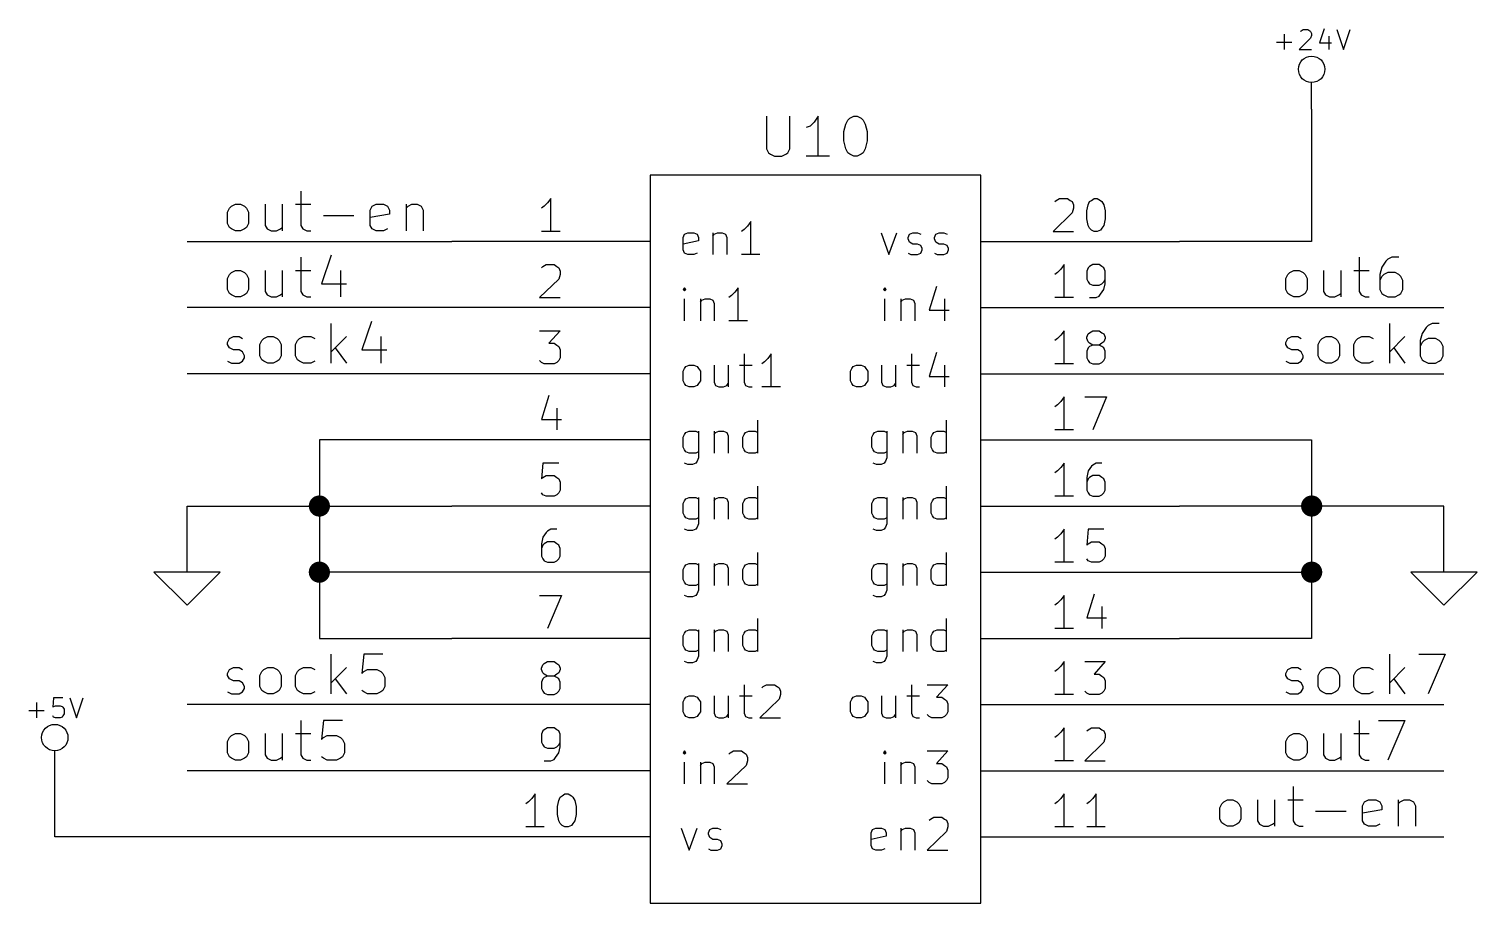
# Model space of a CAD drawing. Extents: x 4000 to 326700, y 4000 to 230000.
# Drawn here: x 177610 to 199500, y 94000 to 107210 of the extents above; entities that cross this region are included whole.
import ezdxf

# ---------------------------------------------------------------- set-up
doc = ezdxf.new("R2010")
doc.units = 0
for name, color, linetype in [('BLACK', 1, 'CONTINUOUS'), ('CYAN', 4, 'CONTINUOUS'), ('GREEN', 3, 'CONTINUOUS'), ('RED', 5, 'CONTINUOUS')]:
    doc.layers.add(name, color=color, linetype=linetype)

msp = doc.modelspace()

# ---------------------------------------------------------------- linework, layer by layer
at = {"layer": 'BLACK'}
for p, q in [((181720, 104760), (181720, 104240)), ((180610, 104440), (180640, 104500)), ((180610, 104270), (180610, 104440)), ((180640, 104500), (180670, 104530)), ((180670, 104530), (180730, 104560)), ((180730, 104560), (180810, 104560)), ((180810, 104560), (180870, 104530)), ((180870, 104530), (180900, 104500)), ((180900, 104500), (180930, 104440)), ((180930, 104440), (180930, 104270)), ((181180, 104560), (181180, 104240)), ((181440, 104560), (181440, 104160)), ((181640, 104560), (181870, 104560)), ((182770, 104470), (182800, 104530)), ((182770, 104240), (182770, 104470)), ((182800, 104530), (182860, 104560)), ((182860, 104560), (182970, 104560)), ((182970, 104560), (183030, 104530)), ((183030, 104530), (183060, 104470)), ((183060, 104470), (183060, 104410)), ((183310, 104560), (183310, 104160)), ((183310, 104500), (183340, 104530)), ((183340, 104530), (183400, 104560)), ((183400, 104560), (183480, 104560)), ((183480, 104560), (183540, 104530)), ((183540, 104530), (183570, 104470)), ((183570, 104470), (183570, 104160)), ((180640, 104210), (180610, 104270)), ((180670, 104190), (180640, 104210)), ((180900, 104210), (180870, 104190)), ((180930, 104270), (180900, 104210)), ((181180, 104240), (181210, 104190)), ((181410, 104190), (181440, 104210)), ((181720, 104240), (181750, 104190)), ((182060, 104390), (182520, 104390)), ((183060, 104410), (182770, 104360)), ((182800, 104190), (182770, 104240)), ((180730, 104160), (180670, 104190)), ((180810, 104160), (180730, 104160)), ((180870, 104190), (180810, 104160)), ((181210, 104190), (181270, 104160)), ((181270, 104160), (181350, 104160)), ((181350, 104160), (181410, 104190)), ((181750, 104190), (181810, 104160)), ((181810, 104160), (181870, 104160)), ((182860, 104160), (182800, 104190)), ((182970, 104160), (182860, 104160)), ((183030, 104190), (182970, 104160)), ((181720, 103760), (181720, 103240)), ((182180, 103790), (182030, 103360)), ((197720, 103760), (197720, 103240)), ((198210, 103760), (198150, 103730)), ((198320, 103760), (198210, 103760)), ((180670, 103530), (180730, 103560)), ((180730, 103560), (180810, 103560)), ((180810, 103560), (180870, 103530)), ((181180, 103560), (181180, 103240)), ((181440, 103560), (181440, 103160)), ((181640, 103560), (181870, 103560)), ((182320, 103560), (182320, 103160)), ((196670, 103530), (196730, 103560)), ((196730, 103560), (196810, 103560)), ((196810, 103560), (196870, 103530)), ((197180, 103560), (197180, 103240)), ((197440, 103560), (197440, 103160)), ((197640, 103560), (197870, 103560)), ((198060, 103610), (198030, 103500)), ((198120, 103700), (198060, 103610)), ((198150, 103730), (198120, 103700)), ((180610, 103440), (180640, 103500)), ((180610, 103270), (180610, 103440)), ((180640, 103500), (180670, 103530)), ((180870, 103530), (180900, 103500)), ((180900, 103500), (180930, 103440)), ((180930, 103440), (180930, 103270)), ((182030, 103360), (182410, 103360)), ((196610, 103440), (196640, 103500)), ((196610, 103270), (196610, 103440)), ((196640, 103500), (196670, 103530)), ((196870, 103530), (196900, 103500)), ((196900, 103500), (196930, 103440)), ((196930, 103440), (196930, 103270)), ((198030, 103500), (198030, 103270)), ((198060, 103470), (198030, 103410)), ((198090, 103500), (198060, 103470)), ((198150, 103530), (198090, 103500)), ((198260, 103530), (198150, 103530)), ((198320, 103500), (198260, 103530)), ((198350, 103470), (198320, 103500)), ((198380, 103410), (198350, 103470)), ((198380, 103270), (198380, 103410)), ((180640, 103210), (180610, 103270)), ((180670, 103190), (180640, 103210)), ((180730, 103160), (180670, 103190)), ((180810, 103160), (180730, 103160)), ((180870, 103190), (180810, 103160)), ((180900, 103210), (180870, 103190)), ((180930, 103270), (180900, 103210)), ((181180, 103240), (181210, 103190)), ((181210, 103190), (181270, 103160)), ((181270, 103160), (181350, 103160)), ((181350, 103160), (181410, 103190)), ((181410, 103190), (181440, 103210)), ((181720, 103240), (181750, 103190)), ((181750, 103190), (181810, 103160)), ((181810, 103160), (181870, 103160)), ((196640, 103210), (196610, 103270)), ((196670, 103190), (196640, 103210)), ((196730, 103160), (196670, 103190)), ((196810, 103160), (196730, 103160)), ((196870, 103190), (196810, 103160)), ((196900, 103210), (196870, 103190)), ((196930, 103270), (196900, 103210)), ((197180, 103240), (197210, 103190)), ((197210, 103190), (197270, 103160)), ((197270, 103160), (197350, 103160)), ((197350, 103160), (197410, 103190)), ((197410, 103190), (197440, 103210)), ((197720, 103240), (197750, 103190)), ((197750, 103190), (197810, 103160)), ((197810, 103160), (197870, 103160)), ((198030, 103270), (198060, 103210)), ((198060, 103210), (198090, 103190)), ((198090, 103190), (198150, 103160)), ((198150, 103160), (198260, 103160)), ((198260, 103160), (198320, 103190)), ((198320, 103190), (198350, 103210)), ((198350, 103210), (198380, 103270)), ((182180, 102160), (182180, 102760)), ((182790, 102790), (182640, 102360)), ((198180, 102160), (198180, 102760)), ((198730, 102700), (198670, 102610)), ((198760, 102730), (198730, 102700)), ((198820, 102760), (198760, 102730)), ((198930, 102760), (198820, 102760)), ((180610, 102470), (180640, 102530)), ((180610, 102440), (180610, 102470)), ((180640, 102530), (180700, 102560)), ((180700, 102560), (180790, 102560)), ((180790, 102560), (180840, 102530)), ((181100, 102440), (181130, 102500)), ((181130, 102500), (181160, 102530)), ((181160, 102530), (181220, 102560)), ((181220, 102560), (181300, 102560)), ((181300, 102560), (181360, 102530)), ((181360, 102530), (181390, 102500)), ((181390, 102500), (181420, 102440)), ((181640, 102440), (181670, 102500)), ((181670, 102500), (181700, 102530)), ((181700, 102530), (181760, 102560)), ((181760, 102560), (181870, 102560)), ((181870, 102560), (181930, 102530)), ((182410, 102560), (182180, 102330)), ((182930, 102560), (182930, 102160)), ((196610, 102470), (196640, 102530)), ((196610, 102440), (196610, 102470)), ((196640, 102530), (196700, 102560)), ((196700, 102560), (196790, 102560)), ((196790, 102560), (196840, 102530)), ((197100, 102440), (197130, 102500)), ((197130, 102500), (197160, 102530)), ((197160, 102530), (197220, 102560)), ((197220, 102560), (197300, 102560)), ((197300, 102560), (197360, 102530)), ((197360, 102530), (197390, 102500)), ((197390, 102500), (197420, 102440)), ((197640, 102440), (197670, 102500)), ((197670, 102500), (197700, 102530)), ((197700, 102530), (197760, 102560)), ((197760, 102560), (197870, 102560)), ((197870, 102560), (197930, 102530)), ((198410, 102560), (198180, 102330)), ((198670, 102610), (198640, 102500)), ((198640, 102500), (198640, 102270)), ((198670, 102470), (198640, 102410)), ((198700, 102500), (198670, 102470)), ((198760, 102530), (198700, 102500)), ((198870, 102530), (198760, 102530)), ((198930, 102500), (198870, 102530)), ((198960, 102470), (198930, 102500)), ((198990, 102410), (198960, 102470)), ((180640, 102390), (180610, 102440)), ((180700, 102360), (180640, 102390)), ((180790, 102360), (180700, 102360)), ((180840, 102330), (180790, 102360)), ((180870, 102270), (180840, 102330)), ((180840, 102190), (180870, 102240)), ((180870, 102240), (180870, 102270)), ((181100, 102270), (181100, 102440)), ((181130, 102210), (181100, 102270)), ((181420, 102270), (181390, 102210)), ((181420, 102440), (181420, 102270)), ((181640, 102270), (181640, 102440)), ((181670, 102210), (181640, 102270)), ((182240, 102390), (182410, 102160)), ((182640, 102360), (183020, 102360)), ((196640, 102390), (196610, 102440)), ((196700, 102360), (196640, 102390)), ((196790, 102360), (196700, 102360)), ((196840, 102330), (196790, 102360)), ((196870, 102270), (196840, 102330)), ((196840, 102190), (196870, 102240)), ((196870, 102240), (196870, 102270)), ((197100, 102270), (197100, 102440)), ((197130, 102210), (197100, 102270)), ((197420, 102270), (197390, 102210)), ((197420, 102440), (197420, 102270)), ((197640, 102270), (197640, 102440)), ((197670, 102210), (197640, 102270)), ((198240, 102390), (198410, 102160)), ((198640, 102270), (198670, 102210)), ((198960, 102210), (198990, 102270)), ((198990, 102270), (198990, 102410)), ((180610, 102190), (180670, 102160)), ((180670, 102160), (180790, 102160)), ((180790, 102160), (180840, 102190)), ((181160, 102190), (181130, 102210)), ((181220, 102160), (181160, 102190)), ((181300, 102160), (181220, 102160)), ((181360, 102190), (181300, 102160)), ((181390, 102210), (181360, 102190)), ((181700, 102190), (181670, 102210)), ((181760, 102160), (181700, 102190)), ((181870, 102160), (181760, 102160)), ((181930, 102190), (181870, 102160)), ((196610, 102190), (196670, 102160)), ((196670, 102160), (196790, 102160)), ((196790, 102160), (196840, 102190)), ((197160, 102190), (197130, 102210)), ((197220, 102160), (197160, 102190)), ((197300, 102160), (197220, 102160)), ((197360, 102190), (197300, 102160)), ((197390, 102210), (197360, 102190)), ((197700, 102190), (197670, 102210)), ((197760, 102160), (197700, 102190)), ((197870, 102160), (197760, 102160)), ((197930, 102190), (197870, 102160)), ((198670, 102210), (198700, 102190)), ((198700, 102190), (198760, 102160)), ((198760, 102160), (198870, 102160)), ((198870, 102160), (198930, 102190)), ((198930, 102190), (198960, 102210)), ((182180, 97160), (182180, 97760)), ((182670, 97760), (182640, 97470)), ((182960, 97760), (182670, 97760)), ((198180, 97160), (198180, 97760)), ((198620, 97760), (199020, 97760)), ((199020, 97760), (198760, 97160)), ((180610, 97470), (180640, 97530)), ((180610, 97440), (180610, 97470)), ((180640, 97390), (180610, 97440)), ((180640, 97530), (180700, 97560)), ((180700, 97560), (180790, 97560)), ((180790, 97560), (180840, 97530)), ((181100, 97440), (181130, 97500)), ((181100, 97270), (181100, 97440)), ((181130, 97500), (181160, 97530)), ((181160, 97530), (181220, 97560)), ((181220, 97560), (181300, 97560)), ((181300, 97560), (181360, 97530)), ((181360, 97530), (181390, 97500)), ((181390, 97500), (181420, 97440)), ((181420, 97440), (181420, 97270)), ((181640, 97440), (181670, 97500)), ((181640, 97270), (181640, 97440)), ((181670, 97500), (181700, 97530)), ((181700, 97530), (181760, 97560)), ((181760, 97560), (181870, 97560)), ((181870, 97560), (181930, 97530)), ((182410, 97560), (182180, 97330)), ((182640, 97470), (182670, 97500)), ((182670, 97500), (182730, 97530)), ((182730, 97530), (182870, 97530)), ((182870, 97530), (182930, 97500)), ((182930, 97500), (182960, 97470)), ((182960, 97470), (182990, 97410)), ((196610, 97470), (196640, 97530)), ((196610, 97440), (196610, 97470)), ((196640, 97390), (196610, 97440)), ((196640, 97530), (196700, 97560)), ((196700, 97560), (196790, 97560)), ((196790, 97560), (196840, 97530)), ((197100, 97440), (197130, 97500)), ((197100, 97270), (197100, 97440)), ((197130, 97500), (197160, 97530)), ((197160, 97530), (197220, 97560)), ((197220, 97560), (197300, 97560)), ((197300, 97560), (197360, 97530)), ((197360, 97530), (197390, 97500)), ((197390, 97500), (197420, 97440)), ((197420, 97440), (197420, 97270)), ((197640, 97440), (197670, 97500)), ((197640, 97270), (197640, 97440)), ((197670, 97500), (197700, 97530)), ((197700, 97530), (197760, 97560)), ((197760, 97560), (197870, 97560)), ((197870, 97560), (197930, 97530)), ((198410, 97560), (198180, 97330)), ((180700, 97360), (180640, 97390)), ((180790, 97360), (180700, 97360)), ((180840, 97330), (180790, 97360)), ((180870, 97270), (180840, 97330)), ((180840, 97190), (180870, 97240)), ((180870, 97240), (180870, 97270)), ((181130, 97210), (181100, 97270)), ((181160, 97190), (181130, 97210)), ((181390, 97210), (181360, 97190)), ((181420, 97270), (181390, 97210)), ((181670, 97210), (181640, 97270)), ((181700, 97190), (181670, 97210)), ((182240, 97390), (182410, 97160)), ((182670, 97190), (182640, 97210)), ((182960, 97210), (182930, 97190)), ((182990, 97270), (182960, 97210)), ((182990, 97410), (182990, 97270)), ((196700, 97360), (196640, 97390)), ((196790, 97360), (196700, 97360)), ((196840, 97330), (196790, 97360)), ((196870, 97270), (196840, 97330)), ((196840, 97190), (196870, 97240)), ((196870, 97240), (196870, 97270)), ((197130, 97210), (197100, 97270)), ((197160, 97190), (197130, 97210)), ((197390, 97210), (197360, 97190)), ((197420, 97270), (197390, 97210)), ((197670, 97210), (197640, 97270)), ((197700, 97190), (197670, 97210)), ((198240, 97390), (198410, 97160)), ((180610, 97190), (180670, 97160)), ((180670, 97160), (180790, 97160)), ((180790, 97160), (180840, 97190)), ((181220, 97160), (181160, 97190)), ((181300, 97160), (181220, 97160)), ((181360, 97190), (181300, 97160)), ((181760, 97160), (181700, 97190)), ((181870, 97160), (181760, 97160)), ((181930, 97190), (181870, 97160)), ((182730, 97160), (182670, 97190)), ((182870, 97160), (182730, 97160)), ((182930, 97190), (182870, 97160)), ((196610, 97190), (196670, 97160)), ((196670, 97160), (196790, 97160)), ((196790, 97160), (196840, 97190)), ((197220, 97160), (197160, 97190)), ((197300, 97160), (197220, 97160)), ((197360, 97190), (197300, 97160)), ((197760, 97160), (197700, 97190)), ((197870, 97160), (197760, 97160)), ((197930, 97190), (197870, 97160)), ((181720, 96760), (181720, 96240)), ((182060, 96760), (182030, 96470)), ((182350, 96760), (182060, 96760)), ((197720, 96760), (197720, 96240)), ((198010, 96760), (198410, 96760)), ((198410, 96760), (198150, 96160)), ((180670, 96530), (180730, 96560)), ((180730, 96560), (180810, 96560)), ((180810, 96560), (180870, 96530)), ((181180, 96560), (181180, 96240)), ((181440, 96560), (181440, 96160)), ((181640, 96560), (181870, 96560)), ((196670, 96530), (196730, 96560)), ((196730, 96560), (196810, 96560)), ((196810, 96560), (196870, 96530)), ((197180, 96560), (197180, 96240)), ((197440, 96560), (197440, 96160)), ((197640, 96560), (197870, 96560)), ((180610, 96440), (180640, 96500)), ((180610, 96270), (180610, 96440)), ((180640, 96500), (180670, 96530)), ((180870, 96530), (180900, 96500)), ((180900, 96500), (180930, 96440)), ((180930, 96440), (180930, 96270)), ((182030, 96470), (182060, 96500)), ((182060, 96500), (182120, 96530)), ((182120, 96530), (182260, 96530)), ((182260, 96530), (182320, 96500)), ((182320, 96500), (182350, 96470)), ((182350, 96470), (182380, 96410)), ((182380, 96410), (182380, 96270)), ((196610, 96440), (196640, 96500)), ((196610, 96270), (196610, 96440)), ((196640, 96500), (196670, 96530)), ((196870, 96530), (196900, 96500)), ((196900, 96500), (196930, 96440)), ((196930, 96440), (196930, 96270)), ((180640, 96210), (180610, 96270)), ((180670, 96190), (180640, 96210)), ((180730, 96160), (180670, 96190)), ((180810, 96160), (180730, 96160)), ((180870, 96190), (180810, 96160)), ((180900, 96210), (180870, 96190)), ((180930, 96270), (180900, 96210)), ((181180, 96240), (181210, 96190)), ((181210, 96190), (181270, 96160)), ((181270, 96160), (181350, 96160)), ((181350, 96160), (181410, 96190)), ((181410, 96190), (181440, 96210)), ((181720, 96240), (181750, 96190)), ((181750, 96190), (181810, 96160)), ((181810, 96160), (181870, 96160)), ((182060, 96190), (182030, 96210)), ((182120, 96160), (182060, 96190)), ((182260, 96160), (182120, 96160)), ((182320, 96190), (182260, 96160)), ((182350, 96210), (182320, 96190)), ((182380, 96270), (182350, 96210)), ((196640, 96210), (196610, 96270)), ((196670, 96190), (196640, 96210)), ((196730, 96160), (196670, 96190)), ((196810, 96160), (196730, 96160)), ((196870, 96190), (196810, 96160)), ((196900, 96210), (196870, 96190)), ((196930, 96270), (196900, 96210)), ((197180, 96240), (197210, 96190)), ((197210, 96190), (197270, 96160)), ((197270, 96160), (197350, 96160)), ((197350, 96160), (197410, 96190)), ((197410, 96190), (197440, 96210)), ((197720, 96240), (197750, 96190)), ((197750, 96190), (197810, 96160)), ((197810, 96160), (197870, 96160)), ((196720, 95760), (196720, 95240)), ((195610, 95440), (195640, 95500)), ((195640, 95500), (195670, 95530)), ((195670, 95530), (195730, 95560)), ((195730, 95560), (195810, 95560)), ((195810, 95560), (195870, 95530)), ((195870, 95530), (195900, 95500)), ((195900, 95500), (195930, 95440)), ((196180, 95560), (196180, 95240)), ((196440, 95560), (196440, 95160)), ((196640, 95560), (196870, 95560)), ((197770, 95470), (197800, 95530)), ((197770, 95240), (197770, 95470)), ((197800, 95530), (197860, 95560)), ((197860, 95560), (197970, 95560)), ((197970, 95560), (198030, 95530)), ((198030, 95530), (198060, 95470)), ((198060, 95470), (198060, 95410)), ((198310, 95560), (198310, 95160)), ((198310, 95500), (198340, 95530)), ((198340, 95530), (198400, 95560)), ((198400, 95560), (198480, 95560)), ((198480, 95560), (198540, 95530)), ((198540, 95530), (198570, 95470)), ((198570, 95470), (198570, 95160)), ((195610, 95270), (195610, 95440)), ((195640, 95210), (195610, 95270)), ((195930, 95270), (195900, 95210)), ((195930, 95440), (195930, 95270)), ((196180, 95240), (196210, 95190)), ((196720, 95240), (196750, 95190)), ((197060, 95390), (197520, 95390)), ((198060, 95410), (197770, 95360)), ((197800, 95190), (197770, 95240)), ((195670, 95190), (195640, 95210)), ((195730, 95160), (195670, 95190)), ((195810, 95160), (195730, 95160)), ((195870, 95190), (195810, 95160)), ((195900, 95210), (195870, 95190)), ((196210, 95190), (196270, 95160)), ((196270, 95160), (196350, 95160)), ((196350, 95160), (196410, 95190)), ((196410, 95190), (196440, 95210)), ((196750, 95190), (196810, 95160)), ((196810, 95160), (196870, 95160)), ((197860, 95160), (197800, 95190)), ((197970, 95160), (197860, 95160)), ((198030, 95190), (197970, 95160))]:
    msp.add_line(p, q, dxfattribs=at)
at = {"layer": 'CYAN'}
for p, q in [((196590, 106900), (196590, 107130)), ((196980, 107070), (196810, 106900)), ((196830, 107170), (196840, 107180)), ((196840, 107180), (196870, 107200)), ((196870, 107200), (196940, 107200)), ((196940, 107200), (196970, 107180)), ((196970, 107180), (196980, 107170)), ((196980, 107170), (197000, 107140)), ((197000, 107110), (196980, 107070)), ((197000, 107140), (197000, 107110)), ((197190, 107210), (197120, 107000)), ((197260, 107100), (197260, 106900)), ((197380, 107200), (197480, 106900)), ((197480, 106900), (197580, 107200)), ((196470, 107010), (196700, 107010)), ((196810, 106900), (197000, 106900)), ((197120, 107000), (197300, 107000)), ((188760, 105890), (188760, 105400)), ((189110, 105400), (189110, 105890)), ((189420, 105740), (189360, 105720)), ((189480, 105800), (189420, 105740)), ((189540, 105890), (189480, 105800)), ((189540, 105290), (189540, 105890)), ((189930, 105660), (189960, 105770)), ((189960, 105770), (189990, 105830)), ((189990, 105830), (190020, 105860)), ((190020, 105860), (190080, 105890)), ((190080, 105890), (190130, 105890)), ((190130, 105890), (190190, 105860)), ((190190, 105860), (190220, 105830)), ((190220, 105830), (190250, 105770)), ((190250, 105770), (190280, 105660)), ((189930, 105520), (189930, 105660)), ((189960, 105400), (189930, 105520)), ((190280, 105520), (190250, 105400)), ((190280, 105660), (190280, 105520)), ((188760, 105400), (188790, 105340)), ((188790, 105340), (188820, 105320)), ((188820, 105320), (188880, 105290)), ((188990, 105290), (189050, 105320)), ((189050, 105320), (189080, 105340)), ((189080, 105340), (189110, 105400)), ((189990, 105340), (189960, 105400)), ((190020, 105320), (189990, 105340)), ((190080, 105290), (190020, 105320)), ((190190, 105320), (190130, 105290)), ((190220, 105340), (190190, 105320)), ((190250, 105400), (190220, 105340)), ((188880, 105290), (188990, 105290)), ((189710, 105290), (189360, 105290)), ((190130, 105290), (190080, 105290)), ((188470, 104230), (188420, 104180)), ((188520, 104300), (188470, 104230)), ((188520, 103800), (188520, 104300)), ((187500, 104060), (187520, 104110)), ((187500, 103870), (187500, 104060)), ((187730, 104010), (187500, 103960)), ((187520, 104110), (187570, 104130)), ((187570, 104130), (187660, 104130)), ((187660, 104130), (187710, 104110)), ((187710, 104110), (187730, 104060)), ((187730, 104060), (187730, 104010)), ((187950, 104130), (187950, 103800)), ((187950, 104080), (187970, 104110)), ((187970, 104110), (188020, 104130)), ((188020, 104130), (188090, 104130)), ((188090, 104130), (188140, 104110)), ((188140, 104110), (188160, 104060)), ((188160, 104060), (188160, 103800)), ((188420, 104180), (188380, 104150)), ((190490, 104130), (190610, 103800)), ((190610, 103800), (190730, 104130)), ((190900, 104060), (190920, 104110)), ((190900, 104040), (190900, 104060)), ((190920, 103990), (190900, 104040)), ((190920, 104110), (190970, 104130)), ((190970, 103960), (190920, 103990)), ((190970, 104130), (191040, 104130)), ((191040, 104130), (191090, 104110)), ((191300, 104060), (191320, 104110)), ((191300, 104040), (191300, 104060)), ((191320, 103990), (191300, 104040)), ((191320, 104110), (191370, 104130)), ((191370, 103960), (191320, 103990)), ((191370, 104130), (191440, 104130)), ((191440, 104130), (191490, 104110)), ((187520, 103820), (187500, 103870)), ((187570, 103800), (187520, 103820)), ((187660, 103800), (187570, 103800)), ((187710, 103820), (187660, 103800)), ((188660, 103800), (188380, 103800)), ((190900, 103820), (190940, 103800)), ((190940, 103800), (191040, 103800)), ((191040, 103960), (190970, 103960)), ((191090, 103940), (191040, 103960)), ((191040, 103800), (191090, 103820)), ((191110, 103890), (191090, 103940)), ((191090, 103820), (191110, 103870)), ((191110, 103870), (191110, 103890)), ((191300, 103820), (191340, 103800)), ((191340, 103800), (191440, 103800)), ((191440, 103960), (191370, 103960)), ((191490, 103940), (191440, 103960)), ((191440, 103800), (191490, 103820)), ((191510, 103890), (191490, 103940)), ((191490, 103820), (191510, 103870)), ((191510, 103870), (191510, 103890)), ((187520, 103300), (187500, 103270)), ((187500, 103270), (187520, 103250)), ((187540, 103270), (187520, 103300)), ((187520, 103300), (187520, 103250)), ((187520, 103250), (187540, 103270)), ((187520, 102800), (187520, 103130)), ((187760, 103130), (187760, 102800)), ((187760, 103080), (187780, 103110)), ((187780, 103110), (187830, 103130)), ((187830, 103130), (187900, 103130)), ((187900, 103130), (187950, 103110)), ((187950, 103110), (187970, 103060)), ((188230, 103180), (188190, 103150)), ((188280, 103230), (188230, 103180)), ((188330, 103300), (188280, 103230)), ((188330, 102800), (188330, 103300)), ((190550, 103300), (190530, 103270)), ((190530, 103270), (190550, 103250)), ((190570, 103270), (190550, 103300)), ((190550, 103300), (190550, 103250)), ((190550, 103250), (190570, 103270)), ((190550, 102800), (190550, 103130)), ((190790, 103130), (190790, 102800)), ((190790, 103080), (190810, 103110)), ((190810, 103110), (190860, 103130)), ((190860, 103130), (190930, 103130)), ((190930, 103130), (190980, 103110)), ((190980, 103110), (191000, 103060)), ((191330, 103320), (191220, 102960)), ((191450, 103130), (191450, 102800)), ((187970, 103060), (187970, 102800)), ((191000, 103060), (191000, 102800)), ((191220, 102960), (191520, 102960)), ((188470, 102800), (188190, 102800)), ((188420, 102300), (188420, 101870)), ((188780, 102230), (188730, 102180)), ((188830, 102300), (188780, 102230)), ((188830, 101800), (188830, 102300)), ((190950, 102300), (190950, 101870)), ((191330, 102320), (191220, 101960)), ((187500, 102040), (187520, 102080)), ((187500, 101890), (187500, 102040)), ((187520, 102080), (187540, 102110)), ((187540, 102110), (187590, 102130)), ((187590, 102130), (187660, 102130)), ((187660, 102130), (187710, 102110)), ((187710, 102110), (187730, 102080)), ((187730, 102080), (187760, 102040)), ((187760, 102040), (187760, 101890)), ((187970, 102130), (187970, 101870)), ((188180, 102130), (188180, 101800)), ((188350, 102130), (188540, 102130)), ((188730, 102180), (188690, 102150)), ((190030, 102040), (190050, 102080)), ((190030, 101890), (190030, 102040)), ((190050, 102080), (190070, 102110)), ((190070, 102110), (190120, 102130)), ((190120, 102130), (190190, 102130)), ((190190, 102130), (190240, 102110)), ((190240, 102110), (190260, 102080)), ((190260, 102080), (190290, 102040)), ((190290, 102040), (190290, 101890)), ((190500, 102130), (190500, 101870)), ((190710, 102130), (190710, 101800)), ((190880, 102130), (191070, 102130)), ((191450, 102130), (191450, 101800)), ((187520, 101850), (187500, 101890)), ((187540, 101820), (187520, 101850)), ((187590, 101800), (187540, 101820)), ((187660, 101800), (187590, 101800)), ((187710, 101820), (187660, 101800)), ((187730, 101850), (187710, 101820)), ((187760, 101890), (187730, 101850)), ((187970, 101870), (187990, 101820)), ((187990, 101820), (188040, 101800)), ((188040, 101800), (188110, 101800)), ((188110, 101800), (188160, 101820)), ((188160, 101820), (188180, 101850)), ((188420, 101870), (188440, 101820)), ((188440, 101820), (188490, 101800)), ((188490, 101800), (188540, 101800)), ((188970, 101800), (188690, 101800)), ((190050, 101850), (190030, 101890)), ((190070, 101820), (190050, 101850)), ((190120, 101800), (190070, 101820)), ((190190, 101800), (190120, 101800)), ((190240, 101820), (190190, 101800)), ((190260, 101850), (190240, 101820)), ((190290, 101890), (190260, 101850)), ((190500, 101870), (190520, 101820)), ((190520, 101820), (190570, 101800)), ((190570, 101800), (190640, 101800)), ((190640, 101800), (190690, 101820)), ((190690, 101820), (190710, 101850)), ((190950, 101870), (190970, 101820)), ((190970, 101820), (191020, 101800)), ((191020, 101800), (191070, 101800)), ((191220, 101960), (191520, 101960)), ((188630, 100800), (188630, 101300)), ((191480, 100800), (191480, 101300)), ((187500, 101040), (187520, 101080)), ((187500, 100890), (187500, 101040)), ((187520, 101080), (187540, 101110)), ((187540, 101110), (187590, 101130)), ((187590, 101130), (187690, 101130)), ((187690, 101130), (187730, 101110)), ((187730, 101130), (187730, 100730)), ((187970, 101130), (187970, 100800)), ((187970, 101080), (187990, 101110)), ((187990, 101110), (188040, 101130)), ((188040, 101130), (188110, 101130)), ((188110, 101130), (188160, 101110)), ((188160, 101110), (188180, 101060)), ((188180, 101060), (188180, 100800)), ((188400, 101040), (188420, 101080)), ((188400, 100890), (188400, 101040)), ((188420, 101080), (188440, 101110)), ((188440, 101110), (188490, 101130)), ((188490, 101130), (188590, 101130)), ((188590, 101130), (188630, 101110)), ((190350, 101040), (190370, 101080)), ((190350, 100890), (190350, 101040)), ((190370, 101080), (190390, 101110)), ((190390, 101110), (190440, 101130)), ((190440, 101130), (190540, 101130)), ((190540, 101130), (190580, 101110)), ((190580, 101130), (190580, 100730)), ((190820, 101130), (190820, 100800)), ((190820, 101080), (190840, 101110)), ((190840, 101110), (190890, 101130)), ((190890, 101130), (190960, 101130)), ((190960, 101130), (191010, 101110)), ((191010, 101110), (191030, 101060)), ((191030, 101060), (191030, 100800)), ((191250, 101040), (191270, 101080)), ((191250, 100890), (191250, 101040)), ((191270, 101080), (191290, 101110)), ((191290, 101110), (191340, 101130)), ((191340, 101130), (191440, 101130)), ((191440, 101130), (191480, 101110)), ((187520, 100850), (187500, 100890)), ((187540, 100820), (187520, 100850)), ((187590, 100800), (187540, 100820)), ((187690, 100800), (187590, 100800)), ((187730, 100820), (187690, 100800)), ((187730, 100730), (187710, 100680)), ((188420, 100850), (188400, 100890)), ((188440, 100820), (188420, 100850)), ((188490, 100800), (188440, 100820)), ((188590, 100800), (188490, 100800)), ((188630, 100820), (188590, 100800)), ((190370, 100850), (190350, 100890)), ((190390, 100820), (190370, 100850)), ((190440, 100800), (190390, 100820)), ((190540, 100800), (190440, 100800)), ((190580, 100820), (190540, 100800)), ((190580, 100730), (190560, 100680)), ((191270, 100850), (191250, 100890)), ((191290, 100820), (191270, 100850)), ((191340, 100800), (191290, 100820)), ((191440, 100800), (191340, 100800)), ((191480, 100820), (191440, 100800)), ((187570, 100630), (187520, 100650)), ((187640, 100630), (187570, 100630)), ((187690, 100650), (187640, 100630)), ((187710, 100680), (187690, 100650)), ((190420, 100630), (190370, 100650)), ((190490, 100630), (190420, 100630)), ((190540, 100650), (190490, 100630)), ((190560, 100680), (190540, 100650)), ((188630, 99800), (188630, 100300)), ((191480, 99800), (191480, 100300)), ((187500, 100040), (187520, 100080)), ((187500, 99890), (187500, 100040)), ((187520, 100080), (187540, 100110)), ((187540, 100110), (187590, 100130)), ((187590, 100130), (187690, 100130)), ((187690, 100130), (187730, 100110)), ((187730, 100130), (187730, 99730)), ((187970, 100130), (187970, 99800)), ((187970, 100080), (187990, 100110)), ((187990, 100110), (188040, 100130)), ((188040, 100130), (188110, 100130)), ((188110, 100130), (188160, 100110)), ((188160, 100110), (188180, 100060)), ((188180, 100060), (188180, 99800)), ((188400, 100040), (188420, 100080)), ((188400, 99890), (188400, 100040)), ((188420, 100080), (188440, 100110)), ((188440, 100110), (188490, 100130)), ((188490, 100130), (188590, 100130)), ((188590, 100130), (188630, 100110)), ((190350, 100040), (190370, 100080)), ((190350, 99890), (190350, 100040)), ((190370, 100080), (190390, 100110)), ((190390, 100110), (190440, 100130)), ((190440, 100130), (190540, 100130)), ((190540, 100130), (190580, 100110)), ((190580, 100130), (190580, 99730)), ((190820, 100130), (190820, 99800)), ((190820, 100080), (190840, 100110)), ((190840, 100110), (190890, 100130)), ((190890, 100130), (190960, 100130)), ((190960, 100130), (191010, 100110)), ((191010, 100110), (191030, 100060)), ((191030, 100060), (191030, 99800)), ((191250, 100040), (191270, 100080)), ((191250, 99890), (191250, 100040)), ((191270, 100080), (191290, 100110)), ((191290, 100110), (191340, 100130)), ((191340, 100130), (191440, 100130)), ((191440, 100130), (191480, 100110)), ((187520, 99850), (187500, 99890)), ((187540, 99820), (187520, 99850)), ((187590, 99800), (187540, 99820)), ((187730, 99820), (187690, 99800)), ((188420, 99850), (188400, 99890)), ((188440, 99820), (188420, 99850)), ((188490, 99800), (188440, 99820)), ((188630, 99820), (188590, 99800)), ((190370, 99850), (190350, 99890)), ((190390, 99820), (190370, 99850)), ((190440, 99800), (190390, 99820)), ((190580, 99820), (190540, 99800)), ((191270, 99850), (191250, 99890)), ((191290, 99820), (191270, 99850)), ((191340, 99800), (191290, 99820)), ((191480, 99820), (191440, 99800)), ((187570, 99630), (187520, 99650)), ((187640, 99630), (187570, 99630)), ((187690, 99800), (187590, 99800)), ((187690, 99650), (187640, 99630)), ((187710, 99680), (187690, 99650)), ((187730, 99730), (187710, 99680)), ((188590, 99800), (188490, 99800)), ((190420, 99630), (190370, 99650)), ((190490, 99630), (190420, 99630)), ((190540, 99800), (190440, 99800)), ((190540, 99650), (190490, 99630)), ((190560, 99680), (190540, 99650)), ((190580, 99730), (190560, 99680)), ((191440, 99800), (191340, 99800)), ((188630, 98800), (188630, 99300)), ((191480, 98800), (191480, 99300)), ((187500, 99040), (187520, 99080)), ((187500, 98890), (187500, 99040)), ((187520, 99080), (187540, 99110)), ((187540, 99110), (187590, 99130)), ((187590, 99130), (187690, 99130)), ((187690, 99130), (187730, 99110)), ((187730, 99130), (187730, 98730)), ((187970, 99130), (187970, 98800)), ((187970, 99080), (187990, 99110)), ((187990, 99110), (188040, 99130)), ((188040, 99130), (188110, 99130)), ((188110, 99130), (188160, 99110)), ((188160, 99110), (188180, 99060)), ((188180, 99060), (188180, 98800)), ((188400, 99040), (188420, 99080)), ((188400, 98890), (188400, 99040)), ((188420, 99080), (188440, 99110)), ((188440, 99110), (188490, 99130)), ((188490, 99130), (188590, 99130)), ((188590, 99130), (188630, 99110)), ((190350, 99040), (190370, 99080)), ((190350, 98890), (190350, 99040)), ((190370, 99080), (190390, 99110)), ((190390, 99110), (190440, 99130)), ((190440, 99130), (190540, 99130)), ((190540, 99130), (190580, 99110)), ((190580, 99130), (190580, 98730)), ((190820, 99130), (190820, 98800)), ((190820, 99080), (190840, 99110)), ((190840, 99110), (190890, 99130)), ((190890, 99130), (190960, 99130)), ((190960, 99130), (191010, 99110)), ((191010, 99110), (191030, 99060)), ((191030, 99060), (191030, 98800)), ((191250, 99040), (191270, 99080)), ((191250, 98890), (191250, 99040)), ((191270, 99080), (191290, 99110)), ((191290, 99110), (191340, 99130)), ((191340, 99130), (191440, 99130)), ((191440, 99130), (191480, 99110)), ((187520, 98850), (187500, 98890)), ((187540, 98820), (187520, 98850)), ((187590, 98800), (187540, 98820)), ((187690, 98800), (187590, 98800)), ((187730, 98820), (187690, 98800)), ((187730, 98730), (187710, 98680)), ((188420, 98850), (188400, 98890)), ((188440, 98820), (188420, 98850)), ((188490, 98800), (188440, 98820)), ((188590, 98800), (188490, 98800)), ((188630, 98820), (188590, 98800)), ((190370, 98850), (190350, 98890)), ((190390, 98820), (190370, 98850)), ((190440, 98800), (190390, 98820)), ((190540, 98800), (190440, 98800)), ((190580, 98820), (190540, 98800)), ((190580, 98730), (190560, 98680)), ((191270, 98850), (191250, 98890)), ((191290, 98820), (191270, 98850)), ((191340, 98800), (191290, 98820)), ((191440, 98800), (191340, 98800)), ((191480, 98820), (191440, 98800)), ((187570, 98630), (187520, 98650)), ((187640, 98630), (187570, 98630)), ((187690, 98650), (187640, 98630)), ((187710, 98680), (187690, 98650)), ((190420, 98630), (190370, 98650)), ((190490, 98630), (190420, 98630)), ((190540, 98650), (190490, 98630)), ((190560, 98680), (190540, 98650)), ((188630, 97800), (188630, 98300)), ((191480, 97800), (191480, 98300)), ((187500, 98040), (187520, 98080)), ((187520, 98080), (187540, 98110)), ((187540, 98110), (187590, 98130)), ((187590, 98130), (187690, 98130)), ((187690, 98130), (187730, 98110)), ((187730, 98130), (187730, 97730)), ((187970, 98130), (187970, 97800)), ((187970, 98080), (187990, 98110)), ((187990, 98110), (188040, 98130)), ((188040, 98130), (188110, 98130)), ((188110, 98130), (188160, 98110)), ((188160, 98110), (188180, 98060)), ((188400, 98040), (188420, 98080)), ((188420, 98080), (188440, 98110)), ((188440, 98110), (188490, 98130)), ((188490, 98130), (188590, 98130)), ((188590, 98130), (188630, 98110)), ((190350, 98040), (190370, 98080)), ((190370, 98080), (190390, 98110)), ((190390, 98110), (190440, 98130)), ((190440, 98130), (190540, 98130)), ((190540, 98130), (190580, 98110)), ((190580, 98130), (190580, 97730)), ((190820, 98130), (190820, 97800)), ((190820, 98080), (190840, 98110)), ((190840, 98110), (190890, 98130)), ((190890, 98130), (190960, 98130)), ((190960, 98130), (191010, 98110)), ((191010, 98110), (191030, 98060)), ((191250, 98040), (191270, 98080)), ((191270, 98080), (191290, 98110)), ((191290, 98110), (191340, 98130)), ((191340, 98130), (191440, 98130)), ((191440, 98130), (191480, 98110)), ((187500, 97890), (187500, 98040)), ((187520, 97850), (187500, 97890)), ((187540, 97820), (187520, 97850)), ((188180, 98060), (188180, 97800)), ((188400, 97890), (188400, 98040)), ((188420, 97850), (188400, 97890)), ((188440, 97820), (188420, 97850)), ((190350, 97890), (190350, 98040)), ((190370, 97850), (190350, 97890)), ((190390, 97820), (190370, 97850)), ((191030, 98060), (191030, 97800)), ((191250, 97890), (191250, 98040)), ((191270, 97850), (191250, 97890)), ((191290, 97820), (191270, 97850)), ((187570, 97630), (187520, 97650)), ((187590, 97800), (187540, 97820)), ((187640, 97630), (187570, 97630)), ((187690, 97800), (187590, 97800)), ((187690, 97650), (187640, 97630)), ((187730, 97820), (187690, 97800)), ((187710, 97680), (187690, 97650)), ((187730, 97730), (187710, 97680)), ((188490, 97800), (188440, 97820)), ((188590, 97800), (188490, 97800)), ((188630, 97820), (188590, 97800)), ((190420, 97630), (190370, 97650)), ((190440, 97800), (190390, 97820)), ((190490, 97630), (190420, 97630)), ((190540, 97800), (190440, 97800)), ((190540, 97650), (190490, 97630)), ((190580, 97820), (190540, 97800)), ((190560, 97680), (190540, 97650)), ((190580, 97730), (190560, 97680)), ((191340, 97800), (191290, 97820)), ((191440, 97800), (191340, 97800)), ((191480, 97820), (191440, 97800)), ((188420, 97300), (188420, 96870)), ((188690, 97250), (188710, 97270)), ((188710, 97270), (188760, 97300)), ((188760, 97300), (188880, 97300)), ((188880, 97300), (188920, 97270)), ((188920, 97270), (188950, 97250)), ((188950, 97250), (188970, 97200)), ((188970, 97200), (188970, 97150)), ((190950, 97300), (190950, 96870)), ((191190, 97300), (191500, 97300)), ((191500, 97300), (191330, 97110)), ((177730, 96800), (177730, 97030)), ((177980, 97100), (177970, 96960)), ((178120, 97100), (177980, 97100)), ((177980, 96970), (178010, 96980)), ((178010, 96980), (178080, 96980)), ((178080, 96980), (178110, 96970)), ((178230, 97100), (178330, 96800)), ((178330, 96800), (178430, 97100)), ((187500, 97040), (187520, 97080)), ((187500, 96890), (187500, 97040)), ((187520, 97080), (187540, 97110)), ((187540, 97110), (187590, 97130)), ((187590, 97130), (187660, 97130)), ((187660, 97130), (187710, 97110)), ((187710, 97110), (187730, 97080)), ((187730, 97080), (187760, 97040)), ((187760, 97040), (187760, 96890)), ((187970, 97130), (187970, 96870)), ((188180, 97130), (188180, 96800)), ((188350, 97130), (188540, 97130)), ((188950, 97080), (188660, 96800)), ((188970, 97150), (188950, 97080)), ((190030, 97040), (190050, 97080)), ((190030, 96890), (190030, 97040)), ((190050, 97080), (190070, 97110)), ((190070, 97110), (190120, 97130)), ((190120, 97130), (190190, 97130)), ((190190, 97130), (190240, 97110)), ((190240, 97110), (190260, 97080)), ((190260, 97080), (190290, 97040)), ((190290, 97040), (190290, 96890)), ((190500, 97130), (190500, 96870)), ((190710, 97130), (190710, 96800)), ((190880, 97130), (191070, 97130)), ((191330, 97110), (191410, 97110)), ((191410, 97110), (191450, 97080)), ((191450, 97080), (191480, 97060)), ((191480, 97060), (191500, 97010)), ((191500, 97010), (191500, 96890)), ((177610, 96910), (177840, 96910)), ((177970, 96960), (177980, 96970)), ((177980, 96810), (177970, 96830)), ((178010, 96800), (177980, 96810)), ((178080, 96800), (178010, 96800)), ((178110, 96810), (178080, 96800)), ((178110, 96970), (178120, 96960)), ((178120, 96830), (178110, 96810)), ((178120, 96960), (178140, 96930)), ((178140, 96860), (178120, 96830)), ((178140, 96930), (178140, 96860)), ((187520, 96850), (187500, 96890)), ((187540, 96820), (187520, 96850)), ((187590, 96800), (187540, 96820)), ((187660, 96800), (187590, 96800)), ((187710, 96820), (187660, 96800)), ((187730, 96850), (187710, 96820)), ((187760, 96890), (187730, 96850)), ((187970, 96870), (187990, 96820)), ((187990, 96820), (188040, 96800)), ((188040, 96800), (188110, 96800)), ((188110, 96800), (188160, 96820)), ((188160, 96820), (188180, 96850)), ((188420, 96870), (188440, 96820)), ((188440, 96820), (188490, 96800)), ((188490, 96800), (188540, 96800)), ((188660, 96800), (188970, 96800)), ((190050, 96850), (190030, 96890)), ((190070, 96820), (190050, 96850)), ((190120, 96800), (190070, 96820)), ((190190, 96800), (190120, 96800)), ((190240, 96820), (190190, 96800)), ((190260, 96850), (190240, 96820)), ((190290, 96890), (190260, 96850)), ((190500, 96870), (190520, 96820)), ((190520, 96820), (190570, 96800)), ((190570, 96800), (190640, 96800)), ((190640, 96800), (190690, 96820)), ((190690, 96820), (190710, 96850)), ((190950, 96870), (190970, 96820)), ((190970, 96820), (191020, 96800)), ((191020, 96800), (191070, 96800)), ((191220, 96820), (191190, 96850)), ((191260, 96800), (191220, 96820)), ((191410, 96800), (191260, 96800)), ((191450, 96820), (191410, 96800)), ((191480, 96850), (191450, 96820)), ((191500, 96890), (191480, 96850)), ((187520, 96300), (187500, 96270)), ((187500, 96270), (187520, 96250)), ((187540, 96270), (187520, 96300)), ((187520, 96300), (187520, 96250)), ((187520, 96250), (187540, 96270)), ((187520, 95800), (187520, 96130)), ((187760, 96130), (187760, 95800)), ((187760, 96080), (187780, 96110)), ((187780, 96110), (187830, 96130)), ((187830, 96130), (187900, 96130)), ((187900, 96130), (187950, 96110)), ((187950, 96110), (187970, 96060)), ((188190, 96250), (188210, 96270)), ((188210, 96270), (188260, 96300)), ((188260, 96300), (188380, 96300)), ((188380, 96300), (188420, 96270)), ((188420, 96270), (188450, 96250)), ((188450, 96250), (188470, 96200)), ((188470, 96150), (188450, 96080)), ((188470, 96200), (188470, 96150)), ((190550, 96300), (190530, 96270)), ((190530, 96270), (190550, 96250)), ((190570, 96270), (190550, 96300)), ((190550, 96300), (190550, 96250)), ((190550, 96250), (190570, 96270)), ((190550, 95800), (190550, 96130)), ((190790, 96130), (190790, 95800)), ((190790, 96080), (190810, 96110)), ((190810, 96110), (190860, 96130)), ((190860, 96130), (190930, 96130)), ((190930, 96130), (190980, 96110)), ((190980, 96110), (191000, 96060)), ((191190, 96300), (191500, 96300)), ((191500, 96300), (191330, 96110)), ((191330, 96110), (191410, 96110)), ((191410, 96110), (191450, 96080)), ((187970, 96060), (187970, 95800)), ((188450, 96080), (188160, 95800)), ((191000, 96060), (191000, 95800)), ((191450, 96080), (191480, 96060)), ((191480, 96060), (191500, 96010)), ((191500, 95890), (191480, 95850)), ((191500, 96010), (191500, 95890)), ((188160, 95800), (188470, 95800)), ((191220, 95820), (191190, 95850)), ((191260, 95800), (191220, 95820)), ((191410, 95800), (191260, 95800)), ((191450, 95820), (191410, 95800)), ((191480, 95850), (191450, 95820)), ((191220, 95250), (191240, 95270)), ((191240, 95270), (191290, 95300)), ((191290, 95300), (191410, 95300)), ((191410, 95300), (191450, 95270)), ((191450, 95270), (191480, 95250)), ((191480, 95250), (191500, 95200)), ((187470, 95130), (187590, 94800)), ((187590, 94800), (187710, 95130)), ((187880, 95060), (187900, 95110)), ((187880, 95040), (187880, 95060)), ((187900, 94990), (187880, 95040)), ((187900, 95110), (187950, 95130)), ((187950, 95130), (188020, 95130)), ((188020, 95130), (188070, 95110)), ((190340, 95060), (190360, 95110)), ((190340, 94870), (190340, 95060)), ((190570, 95010), (190340, 94960)), ((190360, 95110), (190410, 95130)), ((190410, 95130), (190500, 95130)), ((190500, 95130), (190550, 95110)), ((190550, 95110), (190570, 95060)), ((190570, 95060), (190570, 95010)), ((190790, 95130), (190790, 94800)), ((190790, 95080), (190810, 95110)), ((190810, 95110), (190860, 95130)), ((190860, 95130), (190930, 95130)), ((190930, 95130), (190980, 95110)), ((190980, 95110), (191000, 95060)), ((191000, 95060), (191000, 94800)), ((191480, 95080), (191190, 94800)), ((191500, 95150), (191480, 95080)), ((191500, 95200), (191500, 95150)), ((187880, 94820), (187920, 94800)), ((187950, 94960), (187900, 94990)), ((187920, 94800), (188020, 94800)), ((188020, 94960), (187950, 94960)), ((188070, 94940), (188020, 94960)), ((188020, 94800), (188070, 94820)), ((188090, 94890), (188070, 94940)), ((188070, 94820), (188090, 94870)), ((188090, 94870), (188090, 94890)), ((190360, 94820), (190340, 94870)), ((190410, 94800), (190360, 94820)), ((190500, 94800), (190410, 94800)), ((190550, 94820), (190500, 94800)), ((191190, 94800), (191500, 94800))]:
    msp.add_line(p, q, dxfattribs=at)
at = {"layer": 'GREEN'}
for p, q in [((197000, 106000), (197000, 104000)), ((180000, 104000), (184000, 104000)), ((197000, 104000), (195000, 104000)), ((184000, 103000), (180000, 103000)), ((195000, 103000), (199000, 103000)), ((184000, 102000), (180000, 102000)), ((195000, 102000), (199000, 102000)), ((184000, 101000), (182000, 101000)), ((182000, 101000), (182000, 98000)), ((195000, 101000), (197000, 101000)), ((197000, 101000), (197000, 98000)), ((180000, 99000), (180000, 100000)), ((180000, 100000), (184000, 100000)), ((199000, 100000), (195000, 100000)), ((199000, 99000), (199000, 100000)), ((184000, 99000), (182000, 99000)), ((195000, 99000), (197000, 99000)), ((182000, 98000), (184000, 98000)), ((197000, 98000), (195000, 98000)), ((184000, 97000), (180000, 97000)), ((195000, 97000), (199000, 97000)), ((178000, 95000), (178000, 96000)), ((184000, 96000), (180000, 96000)), ((195000, 96000), (199000, 96000)), ((184000, 95000), (178000, 95000)), ((195000, 95000), (199000, 95000))]:
    msp.add_line(p, q, dxfattribs=at)
at = {"layer": 'GREEN', "const_width": 160}
for points in [[(181920, 100000, 1), (182080, 100000, 1)], [(196920, 100000, 1), (197080, 100000, 1)], [(181920, 99000, 1), (182080, 99000, 1)], [(196920, 99000, 1), (197080, 99000, 1)]]:
    msp.add_lwpolyline(points, format="xyb", close=True, dxfattribs=at)
at = {"layer": 'RED'}
for p, q in [((197000, 106000), (197000, 106400)), ((187000, 105000), (187000, 94000)), ((192000, 105000), (187000, 105000)), ((192000, 94000), (192000, 105000)), ((185500, 104650), (185450, 104580)), ((185500, 104150), (185500, 104650)), ((193140, 104620), (193190, 104650)), ((193190, 104650), (193310, 104650)), ((193310, 104650), (193350, 104620)), ((193670, 104620), (193710, 104650)), ((193710, 104650), (193760, 104650)), ((193760, 104650), (193810, 104620)), ((185400, 104530), (185360, 104500)), ((185450, 104580), (185400, 104530)), ((193380, 104430), (193090, 104150)), ((193120, 104600), (193140, 104620)), ((193350, 104620), (193380, 104600)), ((193380, 104600), (193400, 104550)), ((193400, 104500), (193380, 104430)), ((193400, 104550), (193400, 104500)), ((193600, 104460), (193620, 104550)), ((193600, 104340), (193600, 104460)), ((193620, 104550), (193640, 104600)), ((193640, 104600), (193670, 104620)), ((193810, 104620), (193830, 104600)), ((193830, 104600), (193860, 104550)), ((193860, 104550), (193880, 104460)), ((193880, 104460), (193880, 104340)), ((193620, 104240), (193600, 104340)), ((193640, 104200), (193620, 104240)), ((193670, 104170), (193640, 104200)), ((193830, 104200), (193810, 104170)), ((193860, 104240), (193830, 104200)), ((193880, 104340), (193860, 104240)), ((187000, 104000), (184000, 104000)), ((185640, 104150), (185360, 104150)), ((192000, 104000), (195000, 104000)), ((193090, 104150), (193400, 104150)), ((193710, 104150), (193670, 104170)), ((193760, 104150), (193710, 104150)), ((193810, 104170), (193760, 104150)), ((185360, 103600), (185380, 103620)), ((185380, 103620), (185430, 103650)), ((185430, 103650), (185550, 103650)), ((185550, 103650), (185590, 103620)), ((185590, 103620), (185620, 103600)), ((185620, 103600), (185640, 103550)), ((185640, 103550), (185640, 103500)), ((193210, 103580), (193160, 103530)), ((193260, 103650), (193210, 103580)), ((193260, 103150), (193260, 103650)), ((193620, 103600), (193600, 103550)), ((193600, 103550), (193600, 103430)), ((193640, 103620), (193620, 103600)), ((193690, 103650), (193640, 103620)), ((193790, 103650), (193690, 103650)), ((193830, 103620), (193790, 103650)), ((193860, 103600), (193830, 103620)), ((193880, 103550), (193860, 103600)), ((193880, 103360), (193880, 103550)), ((185620, 103430), (185330, 103150)), ((185640, 103500), (185620, 103430)), ((193160, 103530), (193120, 103500)), ((193600, 103430), (193620, 103390)), ((193620, 103390), (193640, 103360)), ((193640, 103360), (193690, 103340)), ((193690, 103340), (193790, 103340)), ((193790, 103340), (193830, 103360)), ((193830, 103360), (193860, 103390)), ((193860, 103390), (193880, 103430)), ((193860, 103270), (193880, 103360)), ((185330, 103150), (185640, 103150)), ((193400, 103150), (193120, 103150)), ((193640, 103150), (193740, 103150)), ((193740, 103150), (193790, 103170)), ((193790, 103170), (193810, 103200)), ((193810, 103200), (193860, 103270)), ((187000, 103000), (184000, 103000)), ((192000, 103000), (195000, 103000)), ((185330, 102650), (185640, 102650)), ((185640, 102650), (185470, 102460)), ((185470, 102460), (185550, 102460)), ((185550, 102460), (185590, 102430)), ((193160, 102530), (193120, 102500)), ((193210, 102580), (193160, 102530)), ((193260, 102650), (193210, 102580)), ((193260, 102150), (193260, 102650)), ((193600, 102550), (193620, 102600)), ((193600, 102530), (193600, 102550)), ((193620, 102480), (193600, 102530)), ((193620, 102600), (193640, 102620)), ((193640, 102460), (193620, 102480)), ((193640, 102620), (193690, 102650)), ((193690, 102430), (193640, 102460)), ((193690, 102650), (193790, 102650)), ((193790, 102650), (193830, 102620)), ((193830, 102460), (193790, 102430)), ((193830, 102620), (193860, 102600)), ((193860, 102480), (193830, 102460)), ((193860, 102600), (193880, 102550)), ((193880, 102530), (193860, 102480)), ((193880, 102550), (193880, 102530)), ((185590, 102430), (185620, 102410)), ((185620, 102410), (185640, 102360)), ((185640, 102240), (185620, 102200)), ((185640, 102360), (185640, 102240)), ((193620, 102390), (193600, 102340)), ((193600, 102340), (193600, 102240)), ((193600, 102240), (193620, 102200)), ((193640, 102410), (193620, 102390)), ((193690, 102430), (193640, 102410)), ((193790, 102430), (193690, 102430)), ((193830, 102410), (193790, 102430)), ((193860, 102390), (193830, 102410)), ((193880, 102340), (193860, 102390)), ((193860, 102200), (193880, 102240)), ((193880, 102240), (193880, 102340)), ((185360, 102170), (185330, 102200)), ((185400, 102150), (185360, 102170)), ((185550, 102150), (185400, 102150)), ((185590, 102170), (185550, 102150)), ((185620, 102200), (185590, 102170)), ((193400, 102150), (193120, 102150)), ((193620, 102200), (193640, 102170)), ((193640, 102170), (193690, 102150)), ((193690, 102150), (193790, 102150)), ((193790, 102150), (193830, 102170)), ((193830, 102170), (193860, 102200)), ((187000, 102000), (184000, 102000)), ((192000, 102000), (195000, 102000)), ((185470, 101670), (185360, 101310)), ((193210, 101580), (193160, 101530)), ((193260, 101650), (193210, 101580)), ((193260, 101150), (193260, 101650)), ((193570, 101650), (193900, 101650)), ((193900, 101650), (193690, 101150)), ((185590, 101480), (185590, 101150)), ((193160, 101530), (193120, 101500)), ((185360, 101310), (185660, 101310)), ((193400, 101150), (193120, 101150)), ((187000, 101000), (184000, 101000)), ((192000, 101000), (195000, 101000)), ((185380, 100650), (185360, 100410)), ((185620, 100650), (185380, 100650)), ((193160, 100530), (193120, 100500)), ((193210, 100580), (193160, 100530)), ((193260, 100650), (193210, 100580)), ((193260, 100150), (193260, 100650)), ((193620, 100530), (193600, 100430)), ((193670, 100600), (193620, 100530)), ((193690, 100620), (193670, 100600)), ((193740, 100650), (193690, 100620)), ((193830, 100650), (193740, 100650)), ((185360, 100410), (185380, 100430)), ((185380, 100430), (185430, 100460)), ((185430, 100460), (185550, 100460)), ((185550, 100460), (185590, 100430)), ((185590, 100430), (185620, 100410)), ((185620, 100410), (185640, 100360)), ((185640, 100360), (185640, 100240)), ((193600, 100430), (193600, 100240)), ((193620, 100410), (193600, 100360)), ((193640, 100430), (193620, 100410)), ((193690, 100460), (193640, 100430)), ((193790, 100460), (193690, 100460)), ((193830, 100430), (193790, 100460)), ((193860, 100410), (193830, 100430)), ((193880, 100360), (193860, 100410)), ((193880, 100240), (193880, 100360)), ((185380, 100170), (185360, 100200)), ((185430, 100150), (185380, 100170)), ((185550, 100150), (185430, 100150)), ((185590, 100170), (185550, 100150)), ((185620, 100200), (185590, 100170)), ((185640, 100240), (185620, 100200)), ((193400, 100150), (193120, 100150)), ((193600, 100240), (193620, 100200)), ((193620, 100200), (193640, 100170)), ((193640, 100170), (193690, 100150)), ((193690, 100150), (193790, 100150)), ((193790, 100150), (193830, 100170)), ((193830, 100170), (193860, 100200)), ((193860, 100200), (193880, 100240)), ((187000, 100000), (184000, 100000)), ((192000, 100000), (195000, 100000)), ((185430, 99600), (185380, 99530)), ((185450, 99620), (185430, 99600)), ((185500, 99650), (185450, 99620)), ((185590, 99650), (185500, 99650)), ((193260, 99650), (193210, 99580)), ((193260, 99150), (193260, 99650)), ((193620, 99650), (193600, 99410)), ((193860, 99650), (193620, 99650)), ((185380, 99530), (185360, 99430)), ((185360, 99430), (185360, 99240)), ((185380, 99410), (185360, 99360)), ((185400, 99430), (185380, 99410)), ((185450, 99460), (185400, 99430)), ((185550, 99460), (185450, 99460)), ((185590, 99430), (185550, 99460)), ((185620, 99410), (185590, 99430)), ((185640, 99360), (185620, 99410)), ((193160, 99530), (193120, 99500)), ((193210, 99580), (193160, 99530)), ((193600, 99410), (193620, 99430)), ((193620, 99430), (193670, 99460)), ((193670, 99460), (193790, 99460)), ((193790, 99460), (193830, 99430)), ((193830, 99430), (193860, 99410)), ((193860, 99410), (193880, 99360)), ((185360, 99240), (185380, 99200)), ((185380, 99200), (185400, 99170)), ((185400, 99170), (185450, 99150)), ((185550, 99150), (185590, 99170)), ((185590, 99170), (185620, 99200)), ((185620, 99200), (185640, 99240)), ((185640, 99240), (185640, 99360)), ((193620, 99170), (193600, 99200)), ((193670, 99150), (193620, 99170)), ((193830, 99170), (193790, 99150)), ((193860, 99200), (193830, 99170)), ((193880, 99240), (193860, 99200)), ((193880, 99360), (193880, 99240)), ((179500, 99000), (180000, 98500)), ((180500, 99000), (179500, 99000)), ((180000, 98500), (180500, 99000)), ((187000, 99000), (184000, 99000)), ((185450, 99150), (185550, 99150)), ((192000, 99000), (195000, 99000)), ((193400, 99150), (193120, 99150)), ((193790, 99150), (193670, 99150)), ((198500, 99000), (199000, 98500)), ((199500, 99000), (198500, 99000)), ((199000, 98500), (199500, 99000)), ((185330, 98650), (185660, 98650)), ((185660, 98650), (185450, 98150)), ((193160, 98530), (193120, 98500)), ((193210, 98580), (193160, 98530)), ((193260, 98650), (193210, 98580)), ((193260, 98150), (193260, 98650)), ((193710, 98670), (193600, 98310)), ((193600, 98310), (193900, 98310)), ((193830, 98480), (193830, 98150)), ((193400, 98150), (193120, 98150)), ((187000, 98000), (184000, 98000)), ((192000, 98000), (195000, 98000)), ((185400, 97620), (185450, 97650)), ((185450, 97650), (185550, 97650)), ((185550, 97650), (185590, 97620)), ((193260, 97650), (193210, 97580)), ((193260, 97150), (193260, 97650)), ((193570, 97650), (193880, 97650)), ((193880, 97650), (193710, 97460)), ((185360, 97550), (185380, 97600)), ((185360, 97530), (185360, 97550)), ((185380, 97480), (185360, 97530)), ((185380, 97600), (185400, 97620)), ((185400, 97460), (185380, 97480)), ((185450, 97430), (185400, 97460)), ((185450, 97430), (185400, 97410)), ((185550, 97430), (185450, 97430)), ((185590, 97460), (185550, 97430)), ((185590, 97410), (185550, 97430)), ((185590, 97620), (185620, 97600)), ((185620, 97480), (185590, 97460)), ((185620, 97600), (185640, 97550)), ((185640, 97530), (185620, 97480)), ((185640, 97550), (185640, 97530)), ((193160, 97530), (193120, 97500)), ((193210, 97580), (193160, 97530)), ((193710, 97460), (193790, 97460)), ((193790, 97460), (193830, 97430)), ((193830, 97430), (193860, 97410)), ((185380, 97390), (185360, 97340)), ((185360, 97340), (185360, 97240)), ((185360, 97240), (185380, 97200)), ((185400, 97410), (185380, 97390)), ((185380, 97200), (185400, 97170)), ((185620, 97390), (185590, 97410)), ((185590, 97170), (185620, 97200)), ((185640, 97340), (185620, 97390)), ((185620, 97200), (185640, 97240)), ((185640, 97240), (185640, 97340)), ((193600, 97170), (193570, 97200)), ((193860, 97200), (193830, 97170)), ((193860, 97410), (193880, 97360)), ((193880, 97240), (193860, 97200)), ((193880, 97360), (193880, 97240)), ((187000, 97000), (184000, 97000)), ((185400, 97170), (185450, 97150)), ((185450, 97150), (185550, 97150)), ((185550, 97150), (185590, 97170)), ((192000, 97000), (195000, 97000)), ((193400, 97150), (193120, 97150)), ((193640, 97150), (193600, 97170)), ((193790, 97150), (193640, 97150)), ((193830, 97170), (193790, 97150)), ((185380, 96600), (185360, 96550)), ((185360, 96550), (185360, 96430)), ((185400, 96620), (185380, 96600)), ((185450, 96650), (185400, 96620)), ((185550, 96650), (185450, 96650)), ((185590, 96620), (185550, 96650)), ((185620, 96600), (185590, 96620)), ((185640, 96550), (185620, 96600)), ((185640, 96360), (185640, 96550)), ((193210, 96580), (193160, 96530)), ((193260, 96650), (193210, 96580)), ((193260, 96150), (193260, 96650)), ((193600, 96600), (193620, 96620)), ((193620, 96620), (193670, 96650)), ((193670, 96650), (193790, 96650)), ((193790, 96650), (193830, 96620)), ((193830, 96620), (193860, 96600)), ((193860, 96600), (193880, 96550)), ((193880, 96550), (193880, 96500)), ((185360, 96430), (185380, 96390)), ((185380, 96390), (185400, 96360)), ((185400, 96360), (185450, 96340)), ((185450, 96340), (185550, 96340)), ((185550, 96340), (185590, 96360)), ((185590, 96360), (185620, 96390)), ((185620, 96390), (185640, 96430)), ((185620, 96270), (185640, 96360)), ((193160, 96530), (193120, 96500)), ((193860, 96430), (193570, 96150)), ((193880, 96500), (193860, 96430)), ((178000, 96000), (178000, 96300)), ((185400, 96150), (185500, 96150)), ((185500, 96150), (185550, 96170)), ((185550, 96170), (185570, 96200)), ((185570, 96200), (185620, 96270)), ((193400, 96150), (193120, 96150)), ((193570, 96150), (193880, 96150)), ((187000, 96000), (184000, 96000)), ((192000, 96000), (195000, 96000)), ((185160, 95530), (185120, 95500)), ((185210, 95580), (185160, 95530)), ((185260, 95650), (185210, 95580)), ((185260, 95150), (185260, 95650)), ((185600, 95460), (185620, 95550)), ((185600, 95340), (185600, 95460)), ((185620, 95550), (185640, 95600)), ((185640, 95600), (185670, 95620)), ((185670, 95620), (185710, 95650)), ((185710, 95650), (185760, 95650)), ((185760, 95650), (185810, 95620)), ((185810, 95620), (185830, 95600)), ((185830, 95600), (185860, 95550)), ((185860, 95550), (185880, 95460)), ((185880, 95460), (185880, 95340)), ((193160, 95530), (193120, 95500)), ((193210, 95580), (193160, 95530)), ((193260, 95650), (193210, 95580)), ((193260, 95150), (193260, 95650)), ((193640, 95530), (193600, 95500)), ((193690, 95580), (193640, 95530)), ((193740, 95650), (193690, 95580)), ((193740, 95150), (193740, 95650)), ((185620, 95240), (185600, 95340)), ((185640, 95200), (185620, 95240)), ((185860, 95240), (185830, 95200)), ((185880, 95340), (185860, 95240)), ((185400, 95150), (185120, 95150)), ((185670, 95170), (185640, 95200)), ((185710, 95150), (185670, 95170)), ((185760, 95150), (185710, 95150)), ((185810, 95170), (185760, 95150)), ((185830, 95200), (185810, 95170)), ((193400, 95150), (193120, 95150)), ((193880, 95150), (193600, 95150)), ((187000, 95000), (184000, 95000)), ((192000, 95000), (195000, 95000)), ((187000, 94000), (192000, 94000))]:
    msp.add_line(p, q, dxfattribs=at)
for centre in [(197000, 106600), (178000, 96500)]:
    msp.add_circle(centre, 200, dxfattribs=at)

doc.saveas('drawing.dxf')
